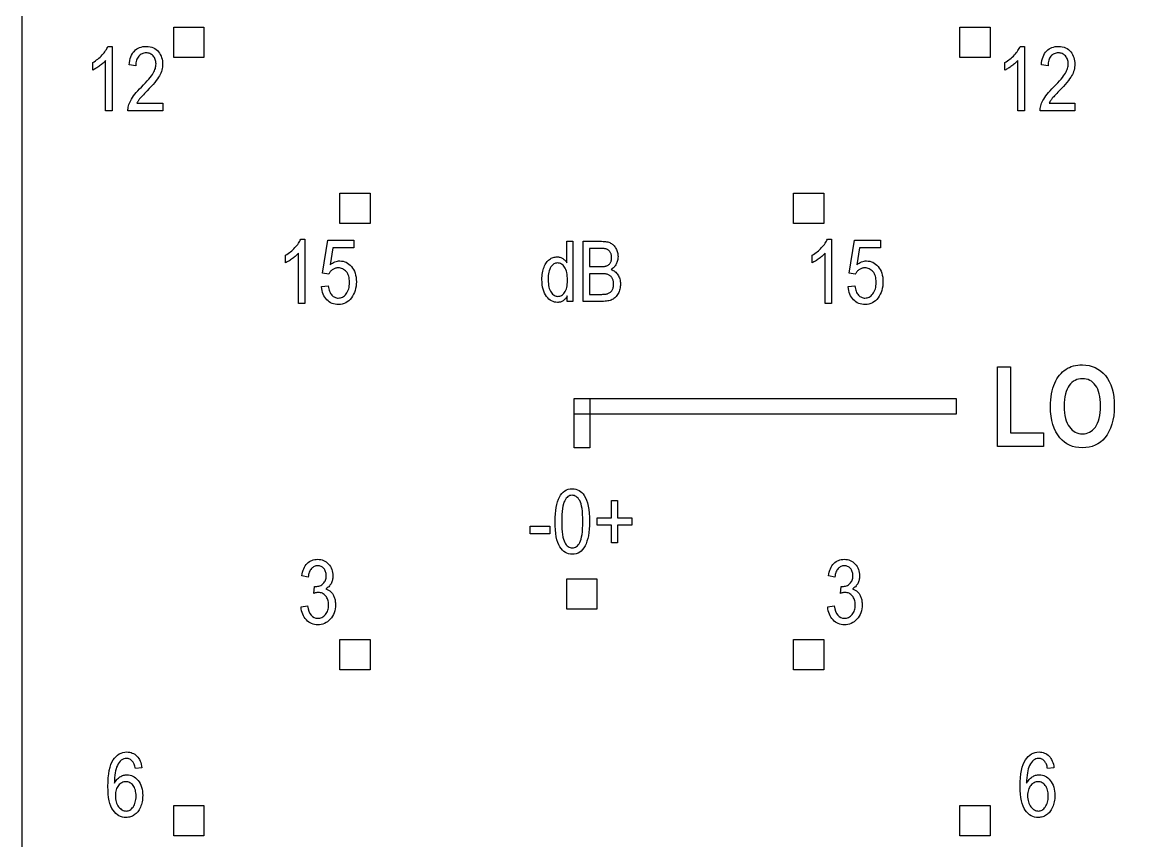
# Model space of a CAD drawing. Header units: millimetres. Extents: x 0 to 40, y 0 to 514.
# Drawn here: x 0 to 19.75, y 386.69 to 401.31 of the extents above; entities that cross this region are included whole.
import ezdxf

# ---------------------------------------------------------------- set-up
doc = ezdxf.new("R2010")
doc.units = ezdxf.units.MM
doc.layers.add('LEGEND', color=2, linetype='CONTINUOUS')
doc.layers.add('OUTLINE', color=7, linetype='CONTINUOUS')

msp = doc.modelspace()

# ---------------------------------------------------------------- linework, layer by layer
at = {"layer": 'LEGEND'}
for points in [[(2.7052, 401.22), (3.2452, 401.22), (3.2452, 400.68), (2.7052, 400.68)], [(16.7348, 401.22), (17.2748, 401.22), (17.2748, 400.68), (16.7348, 400.68)], [(1.6064, 399.7273), (1.4908, 399.7273), (1.4908, 400.6234), (1.4804, 400.6117), (1.4691, 400.5999), (1.457, 400.588), (1.4441, 400.5761), (1.4303, 400.5641), (1.4156, 400.552), (1.4001, 400.5399), (1.3837, 400.5277), (1.3671, 400.5159), (1.3508, 400.5048), (1.3349, 400.4945), (1.3193, 400.4849), (1.304, 400.476), (1.2891, 400.4679), (1.2745, 400.4605), (1.2603, 400.4539), (1.2603, 400.5898), (1.2838, 400.6039), (1.3066, 400.6187), (1.3287, 400.6343), (1.35, 400.6506), (1.3707, 400.6677), (1.3907, 400.6855), (1.41, 400.7041), (1.4287, 400.7234), (1.4462, 400.7431), (1.4625, 400.7626), (1.4773, 400.7821), (1.4909, 400.8014), (1.503, 400.8205), (1.5138, 400.8396), (1.5233, 400.8585), (1.5314, 400.8773), (1.6064, 400.8773)], [(2.5095, 399.8625), (2.5095, 399.7273), (1.8884, 399.7273), (1.8887, 399.7482), (1.8906, 399.7696), (1.8943, 399.7916), (1.8997, 399.8143), (1.9067, 399.8375), (1.9155, 399.8614), (1.9259, 399.8859), (1.938, 399.9109), (1.9524, 399.9369), (1.9694, 399.964), (1.9891, 399.9923), (2.0116, 400.0217), (2.0367, 400.0522), (2.0645, 400.0839), (2.095, 400.1168), (2.1283, 400.1508), (2.167, 400.1899), (2.2021, 400.2267), (2.2338, 400.2612), (2.2621, 400.2935), (2.2868, 400.3234), (2.308, 400.3511), (2.3257, 400.3765), (2.34, 400.3996), (2.3517, 400.4214), (2.3619, 400.4428), (2.3705, 400.4638), (2.3775, 400.4845), (2.383, 400.5047), (2.3869, 400.5246), (2.3892, 400.5441), (2.39, 400.5633), (2.3892, 400.5846), (2.3868, 400.605), (2.3828, 400.6243), (2.3772, 400.6427), (2.37, 400.66), (2.3612, 400.6763), (2.3508, 400.6916), (2.3388, 400.7059), (2.3256, 400.7188), (2.3117, 400.73), (2.2971, 400.7394), (2.2817, 400.7472), (2.2655, 400.7532), (2.2487, 400.7575), (2.231, 400.7601), (2.2126, 400.7609), (2.193, 400.76), (2.1742, 400.7572), (2.1564, 400.7526), (2.1394, 400.7461), (2.1233, 400.7377), (2.1082, 400.7275), (2.094, 400.7155), (2.0806, 400.7016), (2.0685, 400.6859), (2.0581, 400.6687), (2.0492, 400.6498), (2.0419, 400.6293), (2.0363, 400.6072), (2.0323, 400.5835), (2.0299, 400.5582), (2.029, 400.5312), (1.9103, 400.5461), (1.9145, 400.586), (1.9208, 400.6234), (1.9293, 400.6582), (1.9399, 400.6905), (1.9526, 400.7203), (1.9675, 400.7474), (1.9845, 400.7721), (2.0037, 400.7941), (2.0247, 400.8136), (2.0473, 400.8305), (2.0715, 400.8448), (2.0973, 400.8565), (2.1247, 400.8656), (2.1537, 400.8721), (2.1843, 400.876), (2.2165, 400.8773), (2.2514, 400.8758), (2.2841, 400.8713), (2.3145, 400.8637), (2.3428, 400.8531), (2.3689, 400.8395), (2.3928, 400.8229), (2.4146, 400.8032), (2.4341, 400.7805), (2.4514, 400.7558), (2.4664, 400.7304), (2.4791, 400.7041), (2.4895, 400.677), (2.4976, 400.649), (2.5033, 400.6202), (2.5068, 400.5906), (2.508, 400.5602), (2.5071, 400.533), (2.5043, 400.506), (2.4998, 400.4794), (2.4935, 400.453), (2.4854, 400.4269), (2.4754, 400.4011), (2.4637, 400.3756), (2.4501, 400.3504), (2.4341, 400.3242), (2.4147, 400.296), (2.3922, 400.2657), (2.3664, 400.2333), (2.3373, 400.1988), (2.305, 400.1622), (2.2694, 400.1236), (2.2306, 400.0828), (2.206, 400.0575), (2.1836, 400.0343), (2.1635, 400.0132), (2.1457, 399.9941), (2.1302, 399.9772), (2.117, 399.9624), (2.1061, 399.9497), (2.0974, 399.9391), (2.0901, 399.9295), (2.0831, 399.9199), (2.0764, 399.9104), (2.0702, 399.9008), (2.0642, 399.8912), (2.0587, 399.8816), (2.0534, 399.8721), (2.0486, 399.8625)], [(17.8877, 399.7273), (17.772, 399.7273), (17.772, 400.6234), (17.7617, 400.6117), (17.7504, 400.5999), (17.7383, 400.588), (17.7254, 400.5761), (17.7116, 400.5641), (17.6969, 400.552), (17.6814, 400.5399), (17.665, 400.5277), (17.6484, 400.5159), (17.6321, 400.5048), (17.6162, 400.4945), (17.6006, 400.4849), (17.5853, 400.476), (17.5704, 400.4679), (17.5558, 400.4605), (17.5416, 400.4539), (17.5416, 400.5898), (17.5651, 400.6039), (17.5878, 400.6187), (17.6099, 400.6343), (17.6313, 400.6506), (17.652, 400.6677), (17.672, 400.6855), (17.6913, 400.7041), (17.7099, 400.7234), (17.7275, 400.7431), (17.7437, 400.7626), (17.7586, 400.7821), (17.7721, 400.8014), (17.7843, 400.8205), (17.7951, 400.8396), (17.8046, 400.8585), (17.8127, 400.8773), (17.8877, 400.8773)], [(18.7908, 399.8625), (18.7908, 399.7273), (18.1697, 399.7273), (18.17, 399.7482), (18.1719, 399.7696), (18.1756, 399.7916), (18.1809, 399.8143), (18.188, 399.8375), (18.1967, 399.8614), (18.2072, 399.8859), (18.2193, 399.9109), (18.2336, 399.9369), (18.2507, 399.964), (18.2704, 399.9923), (18.2928, 400.0217), (18.318, 400.0522), (18.3458, 400.0839), (18.3763, 400.1168), (18.4095, 400.1508), (18.4482, 400.1899), (18.4834, 400.2267), (18.5151, 400.2612), (18.5433, 400.2935), (18.5681, 400.3234), (18.5893, 400.3511), (18.607, 400.3765), (18.6213, 400.3996), (18.633, 400.4214), (18.6431, 400.4428), (18.6517, 400.4638), (18.6588, 400.4845), (18.6642, 400.5047), (18.6681, 400.5246), (18.6705, 400.5441), (18.6713, 400.5633), (18.6705, 400.5846), (18.6681, 400.605), (18.6641, 400.6243), (18.6585, 400.6427), (18.6513, 400.66), (18.6425, 400.6763), (18.6321, 400.6916), (18.6201, 400.7059), (18.6069, 400.7188), (18.593, 400.73), (18.5784, 400.7394), (18.563, 400.7472), (18.5468, 400.7532), (18.5299, 400.7575), (18.5123, 400.7601), (18.4939, 400.7609), (18.4743, 400.76), (18.4555, 400.7572), (18.4376, 400.7526), (18.4207, 400.7461), (18.4046, 400.7377), (18.3895, 400.7275), (18.3752, 400.7155), (18.3619, 400.7016), (18.3498, 400.6859), (18.3393, 400.6687), (18.3305, 400.6498), (18.3232, 400.6293), (18.3176, 400.6072), (18.3135, 400.5835), (18.3111, 400.5582), (18.3103, 400.5312), (18.1916, 400.5461), (18.1958, 400.586), (18.2021, 400.6234), (18.2106, 400.6582), (18.2212, 400.6905), (18.2339, 400.7203), (18.2488, 400.7474), (18.2658, 400.7721), (18.2849, 400.7941), (18.306, 400.8136), (18.3286, 400.8305), (18.3528, 400.8448), (18.3786, 400.8565), (18.406, 400.8656), (18.435, 400.8721), (18.4656, 400.876), (18.4978, 400.8773), (18.5327, 400.8758), (18.5653, 400.8713), (18.5958, 400.8637), (18.6241, 400.8531), (18.6502, 400.8395), (18.6741, 400.8229), (18.6959, 400.8032), (18.7154, 400.7805), (18.7327, 400.7558), (18.7477, 400.7304), (18.7604, 400.7041), (18.7708, 400.677), (18.7789, 400.649), (18.7846, 400.6202), (18.7881, 400.5906), (18.7892, 400.5602), (18.7883, 400.533), (18.7856, 400.506), (18.7811, 400.4794), (18.7748, 400.453), (18.7666, 400.4269), (18.7567, 400.4011), (18.745, 400.3756), (18.7314, 400.3504), (18.7153, 400.3242), (18.696, 400.296), (18.6734, 400.2657), (18.6476, 400.2333), (18.6186, 400.1988), (18.5863, 400.1622), (18.5507, 400.1236), (18.5119, 400.0828), (18.4872, 400.0575), (18.4649, 400.0343), (18.4448, 400.0132), (18.427, 399.9941), (18.4115, 399.9772), (18.3983, 399.9624), (18.3873, 399.9497), (18.3787, 399.9391), (18.3713, 399.9295), (18.3644, 399.9199), (18.3577, 399.9104), (18.3514, 399.9008), (18.3455, 399.8912), (18.3399, 399.8816), (18.3347, 399.8721), (18.3299, 399.8625)], [(5.67, 398.2552), (6.21, 398.2552), (6.21, 397.7152), (5.67, 397.7152)], [(13.77, 398.2552), (14.31, 398.2552), (14.31, 397.7152), (13.77, 397.7152)], [(5.047, 396.2867), (4.9314, 396.2867), (4.9314, 397.1828), (4.921, 397.171), (4.9098, 397.1592), (4.8977, 397.1474), (4.8847, 397.1354), (4.8709, 397.1234), (4.8563, 397.1114), (4.8407, 397.0993), (4.8244, 397.0871), (4.8077, 397.0753), (4.7915, 397.0642), (4.7755, 397.0538), (4.7599, 397.0442), (4.7447, 397.0354), (4.7297, 397.0273), (4.7152, 397.0199), (4.7009, 397.0133), (4.7009, 397.1492), (4.7244, 397.1633), (4.7472, 397.1781), (4.7693, 397.1936), (4.7907, 397.2099), (4.8114, 397.227), (4.8314, 397.2449), (4.8507, 397.2635), (4.8693, 397.2828), (4.8869, 397.3025), (4.9031, 397.322), (4.918, 397.3414), (4.9315, 397.3607), (4.9437, 397.3799), (4.9545, 397.399), (4.9639, 397.4179), (4.972, 397.4367), (5.047, 397.4367)], [(14.447, 396.2867), (14.3314, 396.2867), (14.3314, 397.1828), (14.321, 397.171), (14.3098, 397.1592), (14.2977, 397.1474), (14.2847, 397.1354), (14.2709, 397.1234), (14.2563, 397.1114), (14.2407, 397.0993), (14.2244, 397.0871), (14.2077, 397.0753), (14.1915, 397.0642), (14.1755, 397.0538), (14.1599, 397.0442), (14.1447, 397.0354), (14.1297, 397.0273), (14.1152, 397.0199), (14.1009, 397.0133), (14.1009, 397.1492), (14.1244, 397.1633), (14.1472, 397.1781), (14.1693, 397.1936), (14.1907, 397.2099), (14.2114, 397.227), (14.2314, 397.2449), (14.2507, 397.2635), (14.2693, 397.2828), (14.2869, 397.3025), (14.3031, 397.322), (14.318, 397.3414), (14.3315, 397.3607), (14.3437, 397.3799), (14.3545, 397.399), (14.3639, 397.4179), (14.372, 397.4367), (14.447, 397.4367)], [(5.3423, 396.5867), (5.4634, 396.5992), (5.4675, 396.5727), (5.4727, 396.548), (5.479, 396.525), (5.4864, 396.5038), (5.4949, 396.4843), (5.5045, 396.4666), (5.5153, 396.4506), (5.5271, 396.4363), (5.5398, 396.4238), (5.5529, 396.4129), (5.5666, 396.4037), (5.5807, 396.3962), (5.5954, 396.3903), (5.6105, 396.3861), (5.6262, 396.3836), (5.6423, 396.3828), (5.6625, 396.384), (5.6819, 396.3875), (5.7007, 396.3934), (5.7187, 396.4016), (5.736, 396.4122), (5.7526, 396.4252), (5.7686, 396.4405), (5.7838, 396.4582), (5.7977, 396.4779), (5.8097, 396.4993), (5.8199, 396.5225), (5.8283, 396.5473), (5.8348, 396.5739), (5.8394, 396.6023), (5.8422, 396.6323), (5.8431, 396.664), (5.8422, 396.6939), (5.8395, 396.7219), (5.8351, 396.7483), (5.8288, 396.7729), (5.8207, 396.7959), (5.8108, 396.8171), (5.7992, 396.8365), (5.7857, 396.8543), (5.7709, 396.8701), (5.7552, 396.8838), (5.7385, 396.8955), (5.721, 396.905), (5.7025, 396.9124), (5.6831, 396.9176), (5.6628, 396.9208), (5.6416, 396.9219), (5.6286, 396.9214), (5.6158, 396.92), (5.6032, 396.9177), (5.5909, 396.9145), (5.5787, 396.9104), (5.5668, 396.9054), (5.555, 396.8994), (5.5435, 396.8926), (5.5324, 396.8849), (5.5219, 396.8765), (5.5119, 396.8674), (5.5026, 396.8575), (5.4939, 396.8469), (5.4857, 396.8357), (5.4782, 396.8236), (5.4713, 396.8109), (5.3627, 396.8281), (5.4541, 397.4164), (5.9205, 397.4164), (5.9205, 397.282), (5.5463, 397.282), (5.4955, 396.9742), (5.5165, 396.9911), (5.5379, 397.0057), (5.5596, 397.018), (5.5816, 397.0281), (5.6039, 397.036), (5.6266, 397.0416), (5.6495, 397.045), (5.6728, 397.0461), (5.7018, 397.0445), (5.7299, 397.0398), (5.7569, 397.032), (5.7831, 397.021), (5.8082, 397.0069), (5.8324, 396.9896), (5.8556, 396.9692), (5.8779, 396.9457), (5.8983, 396.9195), (5.916, 396.8911), (5.931, 396.8606), (5.9432, 396.8278), (5.9528, 396.7929), (5.9596, 396.7558), (5.9636, 396.7165), (5.965, 396.675), (5.9636, 396.6337), (5.9596, 396.594), (5.9528, 396.5558), (5.9432, 396.519), (5.931, 396.4838), (5.916, 396.4501), (5.8983, 396.4178), (5.8779, 396.3871), (5.8552, 396.359), (5.8306, 396.3346), (5.8042, 396.314), (5.7758, 396.2972), (5.7457, 396.284), (5.7136, 396.2747), (5.6797, 396.269), (5.6439, 396.2672), (5.614, 396.2685), (5.5853, 396.2725), (5.5578, 396.2791), (5.5315, 396.2884), (5.5064, 396.3003), (5.4824, 396.3149), (5.4596, 396.3321), (5.438, 396.3519), (5.4182, 396.3742), (5.4006, 396.3984), (5.3852, 396.4247), (5.3721, 396.453), (5.3613, 396.4834), (5.3527, 396.5158), (5.3464, 396.5502), (5.3423, 396.5867)], [(9.7307, 396.3225), (9.7307, 396.4206), (9.7231, 396.407), (9.715, 396.3941), (9.7064, 396.3821), (9.6972, 396.3709), (9.6875, 396.3606), (9.6773, 396.3511), (9.6666, 396.3424), (9.6553, 396.3346), (9.6436, 396.3276), (9.6318, 396.3216), (9.6196, 396.3165), (9.6073, 396.3123), (9.5947, 396.3091), (9.5819, 396.3068), (9.5689, 396.3054), (9.5557, 396.3049), (9.528, 396.3066), (9.5012, 396.3116), (9.4754, 396.3199), (9.4505, 396.3316), (9.4266, 396.3465), (9.4036, 396.3649), (9.3816, 396.3865), (9.3605, 396.4115), (9.3412, 396.4395), (9.3244, 396.4702), (9.3103, 396.5036), (9.2987, 396.5398), (9.2897, 396.5786), (9.2832, 396.6202), (9.2794, 396.6644), (9.2781, 396.7114), (9.2787, 396.7439), (9.2804, 396.7752), (9.2832, 396.8052), (9.2872, 396.8339), (9.2924, 396.8614), (9.2987, 396.8876), (9.3061, 396.9126), (9.3147, 396.9363), (9.3242, 396.9586), (9.3346, 396.9794), (9.3456, 396.9988), (9.3575, 397.0166), (9.3701, 397.033), (9.3834, 397.0479), (9.3976, 397.0613), (9.4125, 397.0732), (9.428, 397.0837), (9.4439, 397.0928), (9.4603, 397.1005), (9.477, 397.1067), (9.4942, 397.1116), (9.5118, 397.1151), (9.5299, 397.1172), (9.5483, 397.1179), (9.5616, 397.1175), (9.5746, 397.1161), (9.5874, 397.1139), (9.5999, 397.1109), (9.6122, 397.1069), (9.6242, 397.102), (9.636, 397.0963), (9.6476, 397.0897), (9.6588, 397.0823), (9.6695, 397.0742), (9.6797, 397.0654), (9.6894, 397.0559), (9.6987, 397.0457), (9.7074, 397.0348), (9.7156, 397.0233), (9.7234, 397.011), (9.7234, 397.3962), (9.8318, 397.3962), (9.8318, 396.3225)], [(10.0127, 396.3225), (10.0127, 397.3962), (10.343, 397.3962), (10.3675, 397.3957), (10.3906, 397.3943), (10.4124, 397.3918), (10.4329, 397.3884), (10.4521, 397.3841), (10.4701, 397.3787), (10.4867, 397.3724), (10.502, 397.3651), (10.5163, 397.3568), (10.5299, 397.3474), (10.5429, 397.3369), (10.5552, 397.3253), (10.5669, 397.3126), (10.5779, 397.2988), (10.5882, 397.284), (10.5979, 397.2681), (10.6067, 397.2514), (10.6143, 397.2342), (10.6207, 397.2167), (10.6259, 397.1987), (10.63, 397.1802), (10.6329, 397.1613), (10.6347, 397.142), (10.6353, 397.1223), (10.6348, 397.104), (10.6332, 397.0862), (10.6307, 397.0689), (10.6272, 397.052), (10.6227, 397.0356), (10.6171, 397.0196), (10.6106, 397.0041), (10.603, 396.989), (10.5946, 396.9745), (10.5853, 396.9608), (10.5752, 396.9478), (10.5642, 396.9355), (10.5525, 396.924), (10.5399, 396.9132), (10.5265, 396.9031), (10.5122, 396.8938), (10.5309, 396.8862), (10.5486, 396.8774), (10.5653, 396.8674), (10.581, 396.8562), (10.5956, 396.8437), (10.6092, 396.83), (10.6218, 396.8151), (10.6334, 396.7989), (10.6438, 396.7817), (10.6528, 396.7635), (10.6604, 396.7443), (10.6667, 396.7241), (10.6715, 396.703), (10.675, 396.6809), (10.6771, 396.6578), (10.6777, 396.6338), (10.6771, 396.6098), (10.6752, 396.5866), (10.6721, 396.5641), (10.6678, 396.5423), (10.6622, 396.5213), (10.6553, 396.501), (10.6472, 396.4815), (10.6378, 396.4628), (10.6274, 396.445), (10.6162, 396.4285), (10.6041, 396.4132), (10.5912, 396.3992), (10.5775, 396.3865), (10.5629, 396.375), (10.5475, 396.3648), (10.5313, 396.3558), (10.5138, 396.348), (10.4948, 396.3412), (10.4743, 396.3355), (10.4522, 396.3308), (10.4285, 396.3272), (10.4033, 396.3246), (10.3765, 396.323), (10.3482, 396.3225)], [(10.1292, 396.9451), (10.3196, 396.9451), (10.3376, 396.9452), (10.3542, 396.9457), (10.3695, 396.9465), (10.3835, 396.9476), (10.3961, 396.9491), (10.4073, 396.9508), (10.4172, 396.9529), (10.4258, 396.9553), (10.4368, 396.9595), (10.4472, 396.9643), (10.4569, 396.9698), (10.466, 396.9759), (10.4744, 396.9827), (10.4822, 396.9901), (10.4893, 396.9982), (10.4957, 397.0069), (10.5015, 397.0164), (10.5065, 397.0267), (10.5107, 397.0378), (10.5141, 397.0497), (10.5168, 397.0624), (10.5187, 397.076), (10.5199, 397.0903), (10.5203, 397.1055), (10.5199, 397.1196), (10.5189, 397.1332), (10.5171, 397.1461), (10.5147, 397.1585), (10.5115, 397.1702), (10.5077, 397.1813), (10.5032, 397.1919), (10.4979, 397.2018), (10.4921, 397.211), (10.4858, 397.2195), (10.4791, 397.2273), (10.4719, 397.2343), (10.4643, 397.2405), (10.4562, 397.2461), (10.4476, 397.2508), (10.4386, 397.2549), (10.4284, 397.2583), (10.4164, 397.2613), (10.4026, 397.2638), (10.3869, 397.2659), (10.3693, 397.2675), (10.35, 397.2686), (10.3287, 397.2693), (10.3057, 397.2695), (10.1292, 397.2695)], [(14.7423, 396.5867), (14.8634, 396.5992), (14.8675, 396.5727), (14.8727, 396.548), (14.879, 396.525), (14.8864, 396.5038), (14.8949, 396.4843), (14.9045, 396.4666), (14.9153, 396.4506), (14.9271, 396.4363), (14.9398, 396.4238), (14.9529, 396.4129), (14.9666, 396.4037), (14.9807, 396.3962), (14.9954, 396.3903), (15.0105, 396.3861), (15.0262, 396.3836), (15.0423, 396.3828), (15.0625, 396.384), (15.0819, 396.3875), (15.1007, 396.3934), (15.1187, 396.4016), (15.136, 396.4122), (15.1526, 396.4252), (15.1686, 396.4405), (15.1837, 396.4582), (15.1977, 396.4779), (15.2097, 396.4993), (15.2199, 396.5225), (15.2283, 396.5473), (15.2348, 396.5739), (15.2394, 396.6023), (15.2422, 396.6323), (15.2431, 396.664), (15.2422, 396.6939), (15.2395, 396.7219), (15.2351, 396.7483), (15.2288, 396.7729), (15.2207, 396.7959), (15.2108, 396.8171), (15.1992, 396.8365), (15.1857, 396.8543), (15.1709, 396.8701), (15.1552, 396.8838), (15.1385, 396.8955), (15.121, 396.905), (15.1025, 396.9124), (15.0831, 396.9176), (15.0628, 396.9208), (15.0416, 396.9219), (15.0286, 396.9214), (15.0158, 396.92), (15.0032, 396.9177), (14.9909, 396.9145), (14.9787, 396.9104), (14.9668, 396.9054), (14.955, 396.8994), (14.9435, 396.8926), (14.9324, 396.8849), (14.9219, 396.8765), (14.9119, 396.8674), (14.9026, 396.8575), (14.8939, 396.8469), (14.8857, 396.8357), (14.8782, 396.8236), (14.8712, 396.8109), (14.7627, 396.8281), (14.8541, 397.4164), (15.3205, 397.4164), (15.3205, 397.282), (14.9462, 397.282), (14.8955, 396.9742), (14.9165, 396.9911), (14.9379, 397.0057), (14.9596, 397.018), (14.9816, 397.0281), (15.0039, 397.036), (15.0266, 397.0416), (15.0495, 397.045), (15.0728, 397.0461), (15.1018, 397.0445), (15.1299, 397.0398), (15.1569, 397.032), (15.1831, 397.021), (15.2082, 397.0069), (15.2324, 396.9896), (15.2556, 396.9692), (15.2779, 396.9457), (15.2983, 396.9195), (15.316, 396.8911), (15.331, 396.8606), (15.3432, 396.8278), (15.3528, 396.7929), (15.3596, 396.7558), (15.3636, 396.7165), (15.365, 396.675), (15.3636, 396.6337), (15.3596, 396.594), (15.3528, 396.5558), (15.3432, 396.519), (15.331, 396.4838), (15.316, 396.4501), (15.2983, 396.4178), (15.2779, 396.3871), (15.2552, 396.359), (15.2306, 396.3346), (15.2042, 396.314), (15.1758, 396.2972), (15.1457, 396.284), (15.1136, 396.2747), (15.0797, 396.269), (15.0439, 396.2672), (15.014, 396.2685), (14.9853, 396.2725), (14.9578, 396.2791), (14.9315, 396.2884), (14.9064, 396.3003), (14.8824, 396.3149), (14.8596, 396.3321), (14.838, 396.3519), (14.8182, 396.3742), (14.8006, 396.3984), (14.7852, 396.4247), (14.7721, 396.453), (14.7613, 396.4834), (14.7527, 396.5158), (14.7464, 396.5502), (14.7423, 396.5867)], [(9.3887, 396.7107), (9.3895, 396.6742), (9.392, 396.6401), (9.396, 396.6084), (9.4018, 396.5792), (9.4091, 396.5524), (9.4181, 396.528), (9.4288, 396.5061), (9.441, 396.4866), (9.4544, 396.4694), (9.4683, 396.4545), (9.4827, 396.4419), (9.4977, 396.4316), (9.5132, 396.4236), (9.5293, 396.4179), (9.5459, 396.4145), (9.563, 396.4133), (9.5799, 396.4144), (9.5963, 396.4177), (9.6121, 396.4232), (9.6273, 396.4309), (9.6419, 396.4408), (9.656, 396.4529), (9.6695, 396.4671), (9.6824, 396.4836), (9.6942, 396.5023), (9.7045, 396.5233), (9.7132, 396.5465), (9.7203, 396.5719), (9.7258, 396.5996), (9.7298, 396.6295), (9.7321, 396.6616), (9.7329, 396.696), (9.7321, 396.7355), (9.7298, 396.7722), (9.7258, 396.8061), (9.7203, 396.8373), (9.7132, 396.8657), (9.7045, 396.8914), (9.6942, 396.9143), (9.6824, 396.9344), (9.6693, 396.952), (9.6555, 396.9673), (9.6408, 396.9802), (9.6253, 396.9907), (9.6089, 396.999), (9.5917, 397.0048), (9.5738, 397.0083), (9.5549, 397.0095), (9.5382, 397.0084), (9.5221, 397.005), (9.5065, 396.9994), (9.4916, 396.9915), (9.4772, 396.9813), (9.4635, 396.9689), (9.4503, 396.9543), (9.4378, 396.9374), (9.4263, 396.918), (9.4163, 396.8961), (9.4079, 396.8717), (9.4009, 396.8446), (9.3956, 396.815), (9.3917, 396.7828), (9.3894, 396.748), (9.3887, 396.7107)], [(10.1292, 396.4492), (10.3482, 396.4492), (10.3657, 396.4494), (10.382, 396.45), (10.3972, 396.4511), (10.4111, 396.4525), (10.4239, 396.4544), (10.4355, 396.4566), (10.4459, 396.4593), (10.4551, 396.4624), (10.4672, 396.4675), (10.4785, 396.4734), (10.4891, 396.4801), (10.4989, 396.4876), (10.508, 396.4958), (10.5164, 396.5048), (10.524, 396.5145), (10.5309, 396.525), (10.537, 396.5363), (10.5423, 396.5482), (10.5467, 396.5608), (10.5504, 396.5742), (10.5532, 396.5882), (10.5553, 396.6029), (10.5565, 396.6184), (10.5569, 396.6345), (10.5565, 396.6494), (10.5553, 396.6637), (10.5534, 396.6775), (10.5507, 396.6906), (10.5472, 396.7032), (10.5429, 396.7152), (10.5378, 396.7266), (10.532, 396.7374), (10.5255, 396.7476), (10.5185, 396.7571), (10.5109, 396.7658), (10.5028, 396.7739), (10.4941, 396.7812), (10.485, 396.7878), (10.4752, 396.7937), (10.465, 396.7989), (10.4537, 396.8035), (10.4409, 396.8074), (10.4266, 396.8108), (10.4109, 396.8135), (10.3936, 396.8156), (10.3748, 396.8171), (10.3545, 396.818), (10.3328, 396.8183), (10.1292, 396.8183)], [(17.4059, 393.7342), (17.4059, 395.1541), (17.6422, 395.1541), (17.6422, 393.9754), (18.232, 393.9754), (18.232, 393.7342)], [(18.3541, 394.4412), (18.3553, 394.5038), (18.3588, 394.5635), (18.3647, 394.6204), (18.373, 394.6745), (18.3837, 394.7257), (18.3967, 394.7742), (18.412, 394.8198), (18.4298, 394.8626), (18.4494, 394.9027), (18.4705, 394.9401), (18.4931, 394.9749), (18.5171, 395.007), (18.5425, 395.0365), (18.5694, 395.0634), (18.5977, 395.0876), (18.6275, 395.1092), (18.6589, 395.1282), (18.6918, 395.1446), (18.7264, 395.1586), (18.7625, 395.17), (18.8003, 395.1788), (18.8398, 395.1852), (18.8808, 395.189), (18.9234, 395.1902), (18.985, 395.1872), (19.0436, 395.1782), (19.0993, 395.1632), (19.1521, 395.1421), (19.2019, 395.1151), (19.2489, 395.082), (19.293, 395.0429), (19.3341, 394.9979), (19.3713, 394.9472), (19.4035, 394.8915), (19.4308, 394.8306), (19.4531, 394.7647), (19.4705, 394.6937), (19.4829, 394.6175), (19.4903, 394.5363), (19.4928, 394.45), (19.4901, 394.3626), (19.4823, 394.2801), (19.4692, 394.2026), (19.4508, 394.1299), (19.4272, 394.0622), (19.3983, 393.9994), (19.3642, 393.9415), (19.3248, 393.8885), (19.2863, 393.8466), (19.2445, 393.8103), (19.1994, 393.7796), (19.151, 393.7544), (19.0993, 393.7349), (19.0443, 393.7209), (18.986, 393.7126), (18.9244, 393.7098), (18.8624, 393.7125), (18.8037, 393.7208), (18.7484, 393.7346), (18.6964, 393.754), (18.6478, 393.7788), (18.6025, 393.8092), (18.5606, 393.8451), (18.5221, 393.8865), (18.4827, 393.9394), (18.4486, 393.997), (18.4197, 394.0593), (18.3961, 394.1263), (18.3777, 394.198), (18.3646, 394.2743), (18.3567, 394.3554), (18.3541, 394.4412)], [(18.5982, 394.451), (18.5997, 394.3911), (18.6041, 394.3352), (18.6114, 394.283), (18.6217, 394.2348), (18.6349, 394.1904), (18.651, 394.1499), (18.67, 394.1132), (18.692, 394.0804), (18.7161, 394.0514), (18.7417, 394.0263), (18.7686, 394.0051), (18.797, 393.9877), (18.8267, 393.9742), (18.8579, 393.9646), (18.8904, 393.9588), (18.9244, 393.9568), (18.9586, 393.9588), (18.9912, 393.9645), (19.0224, 393.9741), (19.0521, 393.9875), (19.0803, 394.0047), (19.107, 394.0258), (19.1322, 394.0507), (19.1559, 394.0794), (19.1774, 394.1121), (19.196, 394.1489), (19.2118, 394.1898), (19.2247, 394.2348), (19.2347, 394.2839), (19.2419, 394.3371), (19.2462, 394.3944), (19.2477, 394.4559), (19.2463, 394.5161), (19.2421, 394.5723), (19.2351, 394.6244), (19.2253, 394.6724), (19.2128, 394.7164), (19.1974, 394.7563), (19.1792, 394.7922), (19.1583, 394.824), (19.1351, 394.8519), (19.1102, 394.8761), (19.0835, 394.8966), (19.0552, 394.9134), (19.0251, 394.9264), (18.9932, 394.9357), (18.9597, 394.9413), (18.9244, 394.9432), (18.8891, 394.9413), (18.8555, 394.9357), (18.8236, 394.9263), (18.7933, 394.9131), (18.7647, 394.8962), (18.7378, 394.8756), (18.7126, 394.8512), (18.6891, 394.823), (18.6678, 394.791), (18.6493, 394.7547), (18.6337, 394.7144), (18.6209, 394.67), (18.611, 394.6214), (18.6039, 394.5687), (18.5997, 394.5119), (18.5982, 394.451)], [(9.85, 394.59), (16.67, 394.59), (16.67, 394.31), (9.85, 394.31)], [(9.85, 394.59), (10.13, 394.59), (10.13, 393.71), (9.85, 393.71)], [(9.5127, 392.3922), (9.5139, 392.4621), (9.5175, 392.5276), (9.5236, 392.5887), (9.5321, 392.6455), (9.543, 392.6979), (9.5564, 392.7459), (9.5722, 392.7896), (9.5904, 392.8289), (9.611, 392.8637), (9.6339, 392.8938), (9.6591, 392.9194), (9.6866, 392.9402), (9.7164, 392.9565), (9.7485, 392.9681), (9.783, 392.975), (9.8197, 392.9773), (9.8524, 392.9755), (9.8833, 392.9698), (9.9124, 392.9604), (9.9398, 392.9473), (9.9654, 392.9303), (9.9892, 392.9097), (10.0112, 392.8852), (10.0314, 392.857), (10.0534, 392.818), (10.0724, 392.7735), (10.0885, 392.7235), (10.1017, 392.6682), (10.112, 392.6073), (10.1193, 392.5411), (10.1237, 392.4693), (10.1252, 392.3922), (10.1239, 392.3227), (10.1203, 392.2574), (10.1143, 392.1965), (10.1058, 392.1399), (10.0949, 392.0877), (10.0817, 392.0397), (10.0659, 391.996), (10.0478, 391.9566), (10.0273, 391.9218), (10.0045, 391.8915), (9.9793, 391.8659), (9.9517, 391.845), (9.9218, 391.8287), (9.8896, 391.8171), (9.855, 391.8101), (9.8181, 391.8078), (9.7853, 391.8099), (9.754, 391.816), (9.7242, 391.8263), (9.696, 391.8406), (9.6692, 391.8591), (9.644, 391.8816), (9.6204, 391.9083), (9.5982, 391.9391), (9.5782, 391.9749), (9.5608, 392.0166), (9.5461, 392.0643), (9.534, 392.118), (9.5247, 392.1776), (9.518, 392.2432), (9.514, 392.3147), (9.5127, 392.3922)], [(9.6306, 392.3922), (9.6315, 392.3253), (9.634, 392.2642), (9.6382, 392.2089), (9.644, 392.1593), (9.6515, 392.1154), (9.6607, 392.0773), (9.6716, 392.045), (9.6841, 392.0184), (9.698, 391.9961), (9.7128, 391.9768), (9.7285, 391.9605), (9.7452, 391.9472), (9.7628, 391.9368), (9.7813, 391.9294), (9.8008, 391.9249), (9.8213, 391.9234), (9.8406, 391.9249), (9.8591, 391.9294), (9.8768, 391.937), (9.8937, 391.9475), (9.9098, 391.961), (9.9251, 391.9775), (9.9396, 391.997), (9.9533, 392.0195), (9.9657, 392.0464), (9.9765, 392.0789), (9.9857, 392.117), (9.9931, 392.1607), (9.9989, 392.2101), (10.0031, 392.2652), (10.0056, 392.3259), (10.0064, 392.3922), (10.0056, 392.4592), (10.0031, 392.5205), (9.9989, 392.5759), (9.993, 392.6256), (9.9855, 392.6695), (9.9763, 392.7076), (9.9654, 392.7399), (9.9529, 392.7664), (9.939, 392.7886), (9.9242, 392.8078), (9.9083, 392.824), (9.8915, 392.8373), (9.8736, 392.8476), (9.8548, 392.855), (9.835, 392.8595), (9.8142, 392.8609), (9.7951, 392.8594), (9.7767, 392.8549), (9.7592, 392.8474), (9.7424, 392.8369), (9.7265, 392.8234), (9.7113, 392.8069), (9.6969, 392.7874), (9.6834, 392.7648), (9.671, 392.738), (9.6603, 392.7055), (9.6512, 392.6674), (9.6438, 392.6236), (9.638, 392.5742), (9.6339, 392.5192), (9.6314, 392.4585), (9.6306, 392.3922)], [(10.5173, 392.0125), (10.5173, 392.3266), (10.2619, 392.3266), (10.2619, 392.4578), (10.5173, 392.4578), (10.5173, 392.7695), (10.6267, 392.7695), (10.6267, 392.4578), (10.8822, 392.4578), (10.8822, 392.3266), (10.6267, 392.3266), (10.6267, 392.0125)], [(9.065, 392.1711), (9.065, 392.3125), (9.4189, 392.3125), (9.4189, 392.1711)], [(4.9783, 390.8703), (5.0939, 390.8891), (5.1046, 390.8363), (5.1188, 390.7906), (5.1364, 390.752), (5.1574, 390.7203), (5.1819, 390.6957), (5.2098, 390.6781), (5.2411, 390.6676), (5.2759, 390.6641), (5.2953, 390.6651), (5.3141, 390.6683), (5.3322, 390.6735), (5.3496, 390.6808), (5.3663, 390.6902), (5.3824, 390.7016), (5.3979, 390.7152), (5.4127, 390.7309), (5.4262, 390.7482), (5.4379, 390.7667), (5.4479, 390.7865), (5.456, 390.8075), (5.4623, 390.8298), (5.4669, 390.8533), (5.4696, 390.878), (5.4705, 390.9039), (5.4696, 390.9283), (5.4671, 390.9515), (5.463, 390.9734), (5.4572, 390.9942), (5.4497, 391.0137), (5.4406, 391.0319), (5.4298, 391.049), (5.4173, 391.0649), (5.4037, 391.0791), (5.3893, 391.0915), (5.3741, 391.102), (5.3582, 391.1106), (5.3415, 391.1172), (5.324, 391.122), (5.3058, 391.1248), (5.2869, 391.1258), (5.2784, 391.1256), (5.2695, 391.1248), (5.2601, 391.1236), (5.2502, 391.1219), (5.2398, 391.1197), (5.2289, 391.117), (5.2175, 391.1138), (5.2056, 391.1102), (5.2189, 391.2336), (5.2369, 391.232), (5.2577, 391.2329), (5.2775, 391.2353), (5.2962, 391.2394), (5.314, 391.2451), (5.3308, 391.2525), (5.3466, 391.2615), (5.3614, 391.2721), (5.3752, 391.2844), (5.3876, 391.298), (5.3984, 391.3128), (5.4075, 391.3286), (5.415, 391.3455), (5.4208, 391.3636), (5.425, 391.3827), (5.4275, 391.4029), (5.4283, 391.4242), (5.4276, 391.4439), (5.4255, 391.4625), (5.422, 391.4801), (5.4171, 391.4968), (5.4109, 391.5125), (5.4032, 391.5271), (5.3942, 391.5408), (5.3838, 391.5535), (5.3723, 391.565), (5.3603, 391.5749), (5.3476, 391.5833), (5.3343, 391.5902), (5.3205, 391.5955), (5.306, 391.5993), (5.2909, 391.6016), (5.2752, 391.6024), (5.2589, 391.6016), (5.2432, 391.5992), (5.2283, 391.5952), (5.2139, 391.5896), (5.2002, 391.5824), (5.1872, 391.5736), (5.1748, 391.5632), (5.163, 391.5512), (5.1521, 391.5376), (5.1423, 391.5223), (5.1334, 391.5054), (5.1256, 391.4868), (5.1189, 391.4666), (5.1132, 391.4448), (5.1085, 391.4213), (5.1048, 391.3961), (4.99, 391.4211), (4.9963, 391.4567), (5.0044, 391.4901), (5.0141, 391.5212), (5.0255, 391.55), (5.0387, 391.5766), (5.0536, 391.601), (5.0702, 391.6231), (5.0884, 391.643), (5.1081, 391.6606), (5.1287, 391.6758), (5.1504, 391.6887), (5.173, 391.6992), (5.1967, 391.7074), (5.2213, 391.7133), (5.2469, 391.7168), (5.2736, 391.718), (5.3016, 391.7167), (5.3285, 391.7127), (5.3543, 391.7061), (5.3791, 391.6969), (5.4027, 391.685), (5.4254, 391.6705), (5.4469, 391.6534), (5.4673, 391.6336), (5.486, 391.6118), (5.5022, 391.5887), (5.5159, 391.5642), (5.5271, 391.5383), (5.5358, 391.511), (5.5421, 391.4824), (5.5458, 391.4525), (5.547, 391.4211), (5.5465, 391.4019), (5.5449, 391.3832), (5.5423, 391.365), (5.5385, 391.3475), (5.5338, 391.3305), (5.5279, 391.314), (5.521, 391.2981), (5.513, 391.2828), (5.5041, 391.2682), (5.4944, 391.2544), (5.4838, 391.2413), (5.4723, 391.2291), (5.46, 391.2177), (5.4469, 391.2071), (5.4329, 391.1973), (5.4181, 391.1883), (5.4319, 391.1841), (5.445, 391.1792), (5.4576, 391.1737), (5.4695, 391.1676), (5.4808, 391.1608), (5.4915, 391.1534), (5.5016, 391.1454), (5.5111, 391.1367), (5.5201, 391.1274), (5.5286, 391.1173), (5.5367, 391.1064), (5.5443, 391.0947), (5.5515, 391.0824), (5.5583, 391.0692), (5.5646, 391.0553), (5.5705, 391.0406), (5.5758, 391.0254), (5.5804, 391.0097), (5.5843, 390.9935), (5.5875, 390.977), (5.5899, 390.96), (5.5917, 390.9425), (5.5928, 390.9246), (5.5931, 390.9063), (5.5917, 390.8677), (5.5873, 390.8309), (5.5801, 390.796), (5.5699, 390.7628), (5.5568, 390.7314), (5.5408, 390.7018), (5.5219, 390.6741), (5.5002, 390.6481), (5.4763, 390.6245), (5.4514, 390.6041), (5.4253, 390.5869), (5.398, 390.5728), (5.3696, 390.5618), (5.34, 390.5539), (5.3093, 390.5492), (5.2775, 390.5477), (5.248, 390.549), (5.2196, 390.5531), (5.1924, 390.56), (5.1664, 390.5695), (5.1415, 390.5818), (5.1177, 390.5969), (5.0951, 390.6147), (5.0736, 390.6352), (5.0538, 390.658), (5.0363, 390.6827), (5.021, 390.7093), (5.008, 390.7377), (4.9972, 390.768), (4.9886, 390.8003), (4.9823, 390.8344), (4.9783, 390.8703)], [(14.3783, 390.8703), (14.4939, 390.8891), (14.5046, 390.8363), (14.5188, 390.7906), (14.5364, 390.752), (14.5574, 390.7203), (14.5819, 390.6957), (14.6098, 390.6781), (14.6411, 390.6676), (14.6759, 390.6641), (14.6953, 390.6651), (14.7141, 390.6683), (14.7322, 390.6735), (14.7496, 390.6808), (14.7663, 390.6902), (14.7824, 390.7016), (14.7979, 390.7152), (14.8127, 390.7309), (14.8262, 390.7482), (14.8379, 390.7667), (14.8479, 390.7865), (14.856, 390.8075), (14.8623, 390.8298), (14.8669, 390.8533), (14.8696, 390.878), (14.8705, 390.9039), (14.8696, 390.9283), (14.8671, 390.9515), (14.863, 390.9734), (14.8572, 390.9942), (14.8497, 391.0137), (14.8406, 391.0319), (14.8298, 391.049), (14.8173, 391.0649), (14.8037, 391.0791), (14.7893, 391.0915), (14.7741, 391.102), (14.7582, 391.1106), (14.7415, 391.1172), (14.724, 391.122), (14.7058, 391.1248), (14.6869, 391.1258), (14.6784, 391.1256), (14.6695, 391.1248), (14.6601, 391.1236), (14.6502, 391.1219), (14.6398, 391.1197), (14.6289, 391.117), (14.6175, 391.1138), (14.6056, 391.1102), (14.6189, 391.2336), (14.6369, 391.232), (14.6577, 391.2329), (14.6775, 391.2353), (14.6962, 391.2394), (14.714, 391.2451), (14.7308, 391.2525), (14.7466, 391.2615), (14.7614, 391.2721), (14.7752, 391.2844), (14.7876, 391.298), (14.7984, 391.3128), (14.8075, 391.3286), (14.815, 391.3455), (14.8208, 391.3636), (14.825, 391.3827), (14.8275, 391.4029), (14.8283, 391.4242), (14.8276, 391.4439), (14.8255, 391.4625), (14.822, 391.4801), (14.8171, 391.4968), (14.8109, 391.5125), (14.8032, 391.5271), (14.7942, 391.5408), (14.7837, 391.5535), (14.7723, 391.565), (14.7603, 391.5749), (14.7476, 391.5833), (14.7343, 391.5902), (14.7205, 391.5955), (14.706, 391.5993), (14.6909, 391.6016), (14.6752, 391.6024), (14.6589, 391.6016), (14.6432, 391.5992), (14.6283, 391.5952), (14.6139, 391.5896), (14.6002, 391.5824), (14.5872, 391.5736), (14.5748, 391.5632), (14.563, 391.5512), (14.5521, 391.5376), (14.5423, 391.5223), (14.5334, 391.5054), (14.5256, 391.4868), (14.5189, 391.4666), (14.5132, 391.4448), (14.5085, 391.4213), (14.5048, 391.3961), (14.39, 391.4211), (14.3963, 391.4567), (14.4044, 391.4901), (14.4141, 391.5212), (14.4255, 391.55), (14.4387, 391.5766), (14.4536, 391.601), (14.4702, 391.6231), (14.4884, 391.643), (14.5081, 391.6606), (14.5287, 391.6758), (14.5504, 391.6887), (14.573, 391.6992), (14.5967, 391.7074), (14.6213, 391.7133), (14.6469, 391.7168), (14.6736, 391.718), (14.7016, 391.7167), (14.7285, 391.7127), (14.7543, 391.7061), (14.7791, 391.6969), (14.8027, 391.685), (14.8254, 391.6705), (14.8469, 391.6534), (14.8673, 391.6336), (14.886, 391.6118), (14.9022, 391.5887), (14.9159, 391.5642), (14.9271, 391.5383), (14.9358, 391.511), (14.9421, 391.4824), (14.9458, 391.4525), (14.947, 391.4211), (14.9465, 391.4019), (14.9449, 391.3832), (14.9423, 391.365), (14.9385, 391.3475), (14.9338, 391.3305), (14.9279, 391.314), (14.921, 391.2981), (14.913, 391.2828), (14.9041, 391.2682), (14.8944, 391.2544), (14.8838, 391.2413), (14.8723, 391.2291), (14.86, 391.2177), (14.8469, 391.2071), (14.8329, 391.1973), (14.8181, 391.1883), (14.8319, 391.1841), (14.845, 391.1792), (14.8576, 391.1737), (14.8695, 391.1676), (14.8808, 391.1608), (14.8915, 391.1534), (14.9016, 391.1454), (14.9111, 391.1367), (14.9201, 391.1274), (14.9286, 391.1173), (14.9367, 391.1064), (14.9443, 391.0947), (14.9515, 391.0824), (14.9583, 391.0692), (14.9646, 391.0553), (14.9705, 391.0406), (14.9758, 391.0254), (14.9804, 391.0097), (14.9843, 390.9935), (14.9875, 390.977), (14.9899, 390.96), (14.9917, 390.9425), (14.9928, 390.9246), (14.9931, 390.9063), (14.9917, 390.8677), (14.9873, 390.8309), (14.9801, 390.796), (14.9699, 390.7628), (14.9568, 390.7314), (14.9408, 390.7018), (14.9219, 390.6741), (14.9002, 390.6481), (14.8763, 390.6245), (14.8514, 390.6041), (14.8253, 390.5869), (14.798, 390.5728), (14.7696, 390.5618), (14.74, 390.5539), (14.7093, 390.5492), (14.6775, 390.5477), (14.648, 390.549), (14.6196, 390.5531), (14.5924, 390.56), (14.5664, 390.5695), (14.5415, 390.5818), (14.5177, 390.5969), (14.4951, 390.6147), (14.4736, 390.6352), (14.4538, 390.658), (14.4363, 390.6827), (14.421, 390.7093), (14.408, 390.7377), (14.3972, 390.768), (14.3886, 390.8003), (14.3823, 390.8344), (14.3783, 390.8703)], [(9.72, 391.37), (10.26, 391.37), (10.26, 390.83), (9.72, 390.83)], [(5.67, 390.2848), (6.21, 390.2848), (6.21, 389.7448), (5.67, 389.7448)], [(13.77, 390.2848), (14.31, 390.2848), (14.31, 389.7448), (13.77, 389.7448)], [(2.1353, 387.9922), (2.0205, 387.9812), (2.0161, 388.0025), (2.0113, 388.0222), (2.006, 388.0403), (2.0001, 388.0568), (1.9938, 388.0718), (1.9871, 388.0851), (1.9798, 388.0969), (1.972, 388.107), (1.9602, 388.1198), (1.9478, 388.131), (1.9348, 388.1404), (1.9212, 388.148), (1.9071, 388.154), (1.8923, 388.1583), (1.877, 388.1609), (1.8611, 388.1617), (1.8365, 388.1598), (1.8132, 388.1539), (1.7911, 388.1441), (1.7703, 388.1305), (1.7507, 388.1129), (1.7323, 388.0914), (1.7152, 388.066), (1.6994, 388.0367), (1.6871, 388.0082), (1.6764, 387.9764), (1.6674, 387.9414), (1.6599, 387.9031), (1.6541, 387.8617), (1.6498, 387.817), (1.6472, 387.7691), (1.6462, 387.718), (1.6565, 387.7362), (1.6674, 387.7532), (1.679, 387.7691), (1.6912, 387.7839), (1.704, 387.7975), (1.7174, 387.81), (1.7315, 387.8214), (1.7462, 387.8316), (1.7614, 387.8407), (1.7768, 387.8486), (1.7923, 387.8552), (1.8082, 387.8606), (1.8242, 387.8649), (1.8404, 387.8679), (1.8569, 387.8697), (1.8736, 387.8703), (1.9011, 387.8687), (1.9277, 387.864), (1.9534, 387.8561), (1.9782, 387.845), (2.0021, 387.8308), (2.0251, 387.8134), (2.0473, 387.7929), (2.0685, 387.7691), (2.088, 387.7428), (2.1049, 387.7143), (2.1192, 387.6836), (2.1309, 387.6509), (2.14, 387.616), (2.1465, 387.5789), (2.1504, 387.5398), (2.1517, 387.4984), (2.1511, 387.4701), (2.1491, 387.4424), (2.1458, 387.4153), (2.1413, 387.389), (2.1354, 387.3633), (2.1282, 387.3383), (2.1197, 387.3139), (2.1099, 387.2902), (2.0991, 387.2677), (2.0875, 387.2466), (2.0752, 387.2271), (2.0622, 387.2091), (2.0484, 387.1926), (2.0338, 387.1777), (2.0185, 387.1642), (2.0025, 387.1523), (1.9859, 387.1419), (1.9688, 387.1329), (1.9514, 387.1252), (1.9335, 387.1189), (1.9153, 387.1141), (1.8966, 387.1106), (1.8775, 387.1085), (1.858, 387.1078), (1.8232, 387.1098), (1.79, 387.1158), (1.7583, 387.1258), (1.7283, 387.1398), (1.6998, 387.1579), (1.6728, 387.1799), (1.6474, 387.2059), (1.6236, 387.2359), (1.602, 387.2706), (1.5832, 387.3107), (1.5674, 387.3561), (1.5544, 387.4068), (1.5444, 387.4629), (1.5372, 387.5244), (1.5328, 387.5911), (1.5314, 387.6633), (1.5329, 387.7433), (1.5373, 387.8174), (1.5447, 387.8854), (1.555, 387.9476), (1.5683, 388.0037), (1.5846, 388.0539), (1.6038, 388.0981), (1.6259, 388.1363), (1.6504, 388.1694), (1.6765, 388.198), (1.7043, 388.2223), (1.7337, 388.2421), (1.7648, 388.2575), (1.7976, 388.2685), (1.832, 388.2751), (1.8681, 388.2773), (1.8943, 388.2762), (1.9195, 388.2728), (1.9435, 388.2671), (1.9665, 388.2591), (1.9883, 388.2488), (2.0091, 388.2363), (2.0288, 388.2214), (2.0474, 388.2043), (2.0646, 388.185), (2.08, 388.1636), (2.0936, 388.1402), (2.1055, 388.1147), (2.1156, 388.0872), (2.1239, 388.0576), (2.1305, 388.0259), (2.1353, 387.9922)], [(18.4166, 387.9922), (18.3017, 387.9812), (18.2974, 388.0025), (18.2926, 388.0222), (18.2872, 388.0403), (18.2814, 388.0568), (18.2751, 388.0718), (18.2683, 388.0851), (18.2611, 388.0969), (18.2533, 388.107), (18.2415, 388.1198), (18.2291, 388.131), (18.2161, 388.1404), (18.2025, 388.148), (18.1884, 388.154), (18.1736, 388.1583), (18.1583, 388.1609), (18.1424, 388.1617), (18.1178, 388.1598), (18.0945, 388.1539), (18.0724, 388.1441), (18.0515, 388.1305), (18.0319, 388.1129), (18.0136, 388.0914), (17.9965, 388.066), (17.9806, 388.0367), (17.9684, 388.0082), (17.9577, 387.9764), (17.9486, 387.9414), (17.9412, 387.9031), (17.9354, 387.8617), (17.9311, 387.817), (17.9285, 387.7691), (17.9275, 387.718), (17.9378, 387.7362), (17.9487, 387.7532), (17.9603, 387.7691), (17.9724, 387.7839), (17.9853, 387.7975), (17.9987, 387.81), (18.0128, 387.8214), (18.0275, 387.8316), (18.0427, 387.8407), (18.058, 387.8486), (18.0736, 387.8552), (18.0894, 387.8606), (18.1055, 387.8649), (18.1217, 387.8679), (18.1382, 387.8697), (18.1549, 387.8703), (18.1823, 387.8687), (18.2089, 387.864), (18.2346, 387.8561), (18.2594, 387.845), (18.2834, 387.8308), (18.3064, 387.8134), (18.3285, 387.7929), (18.3498, 387.7691), (18.3693, 387.7428), (18.3862, 387.7143), (18.4005, 387.6836), (18.4122, 387.6509), (18.4213, 387.616), (18.4278, 387.5789), (18.4317, 387.5398), (18.433, 387.4984), (18.4323, 387.4701), (18.4304, 387.4424), (18.4271, 387.4153), (18.4225, 387.389), (18.4167, 387.3633), (18.4095, 387.3383), (18.401, 387.3139), (18.3912, 387.2902), (18.3804, 387.2677), (18.3688, 387.2466), (18.3565, 387.2271), (18.3434, 387.2091), (18.3296, 387.1926), (18.3151, 387.1777), (18.2998, 387.1642), (18.2838, 387.1523), (18.2672, 387.1419), (18.2501, 387.1329), (18.2327, 387.1252), (18.2148, 387.1189), (18.1965, 387.1141), (18.1779, 387.1106), (18.1588, 387.1085), (18.1392, 387.1078), (18.1045, 387.1098), (18.0713, 387.1158), (18.0396, 387.1258), (18.0095, 387.1398), (17.981, 387.1579), (17.9541, 387.1799), (17.9287, 387.2059), (17.9049, 387.2359), (17.8833, 387.2706), (17.8645, 387.3107), (17.8487, 387.3561), (17.8357, 387.4068), (17.8256, 387.4629), (17.8184, 387.5244), (17.8141, 387.5911), (17.8127, 387.6633), (17.8141, 387.7433), (17.8186, 387.8174), (17.826, 387.8854), (17.8363, 387.9476), (17.8496, 388.0037), (17.8658, 388.0539), (17.885, 388.0981), (17.9072, 388.1363), (17.9317, 388.1694), (17.9578, 388.198), (17.9856, 388.2223), (18.015, 388.2421), (18.0461, 388.2575), (18.0789, 388.2685), (18.1133, 388.2751), (18.1494, 388.2773), (18.1756, 388.2762), (18.2007, 388.2728), (18.2248, 388.2671), (18.2477, 388.2591), (18.2696, 388.2488), (18.2904, 388.2363), (18.3101, 388.2214), (18.3287, 388.2043), (18.3459, 388.185), (18.3613, 388.1636), (18.3749, 388.1402), (18.3868, 388.1147), (18.3969, 388.0872), (18.4052, 388.0576), (18.4118, 388.0259), (18.4166, 387.9922)], [(1.6642, 387.4984), (1.6651, 387.4681), (1.6679, 387.4394), (1.6724, 387.4121), (1.6789, 387.3864), (1.6871, 387.3622), (1.6972, 387.3396), (1.7091, 387.3184), (1.7228, 387.2988), (1.7377, 387.2812), (1.7533, 387.2658), (1.7694, 387.2529), (1.7861, 387.2423), (1.8034, 387.234), (1.8212, 387.2281), (1.8397, 387.2246), (1.8587, 387.2234), (1.8755, 387.2245), (1.8918, 387.2279), (1.9077, 387.2334), (1.9231, 387.2412), (1.9381, 387.2512), (1.9526, 387.2634), (1.9666, 387.2779), (1.9802, 387.2945), (1.9928, 387.3131), (2.0036, 387.3334), (2.0128, 387.3553), (2.0204, 387.3789), (2.0262, 387.4042), (2.0304, 387.4311), (2.0329, 387.4596), (2.0337, 387.4898), (2.0329, 387.5195), (2.0304, 387.5474), (2.0263, 387.5736), (2.0205, 387.598), (2.013, 387.6208), (2.0039, 387.6419), (1.9931, 387.6613), (1.9806, 387.6789), (1.967, 387.6947), (1.9526, 387.7083), (1.9375, 387.7198), (1.9216, 387.7293), (1.905, 387.7366), (1.8877, 387.7419), (1.8697, 387.745), (1.8509, 387.7461), (1.8325, 387.7451), (1.8146, 387.7419), (1.7974, 387.7367), (1.7807, 387.7294), (1.7647, 387.72), (1.7492, 387.7085), (1.7343, 387.695), (1.7201, 387.6793), (1.707, 387.6619), (1.6956, 387.6429), (1.686, 387.6226), (1.6782, 387.6007), (1.6721, 387.5773), (1.6677, 387.5525), (1.6651, 387.5262), (1.6642, 387.4984)], [(17.9455, 387.4984), (17.9464, 387.4681), (17.9491, 387.4394), (17.9537, 387.4121), (17.9601, 387.3864), (17.9684, 387.3622), (17.9784, 387.3396), (17.9903, 387.3184), (18.0041, 387.2988), (18.019, 387.2812), (18.0345, 387.2658), (18.0507, 387.2529), (18.0674, 387.2423), (18.0846, 387.234), (18.1025, 387.2281), (18.121, 387.2246), (18.14, 387.2234), (18.1568, 387.2245), (18.1731, 387.2279), (18.189, 387.2334), (18.2044, 387.2412), (18.2193, 387.2512), (18.2338, 387.2634), (18.2479, 387.2779), (18.2615, 387.2945), (18.274, 387.3131), (18.2849, 387.3334), (18.2941, 387.3553), (18.3016, 387.3789), (18.3075, 387.4042), (18.3117, 387.4311), (18.3142, 387.4596), (18.315, 387.4898), (18.3142, 387.5195), (18.3117, 387.5474), (18.3075, 387.5736), (18.3017, 387.598), (18.2943, 387.6208), (18.2851, 387.6419), (18.2743, 387.6613), (18.2619, 387.6789), (18.2482, 387.6947), (18.2339, 387.7083), (18.2187, 387.7198), (18.2029, 387.7293), (18.1863, 387.7366), (18.169, 387.7419), (18.151, 387.745), (18.1322, 387.7461), (18.1138, 387.7451), (18.0959, 387.7419), (18.0786, 387.7367), (18.062, 387.7294), (18.0459, 387.72), (18.0305, 387.7085), (18.0156, 387.695), (18.0013, 387.6793), (17.9882, 387.6619), (17.9769, 387.6429), (17.9673, 387.6226), (17.9594, 387.6007), (17.9533, 387.5773), (17.949, 387.5525), (17.9464, 387.5262), (17.9455, 387.4984)], [(2.7052, 387.32), (3.2452, 387.32), (3.2452, 386.78), (2.7052, 386.78)], [(16.7348, 387.32), (17.2748, 387.32), (17.2748, 386.78), (16.7348, 386.78)]]:
    msp.add_lwpolyline(points, close=True, dxfattribs=at)
at = {"layer": 'OUTLINE'}
msp.add_lwpolyline([(0, 514), (40.3, 514), (40.3, 0), (0, 0)], close=True, dxfattribs=at)

doc.saveas('drawing.dxf')
